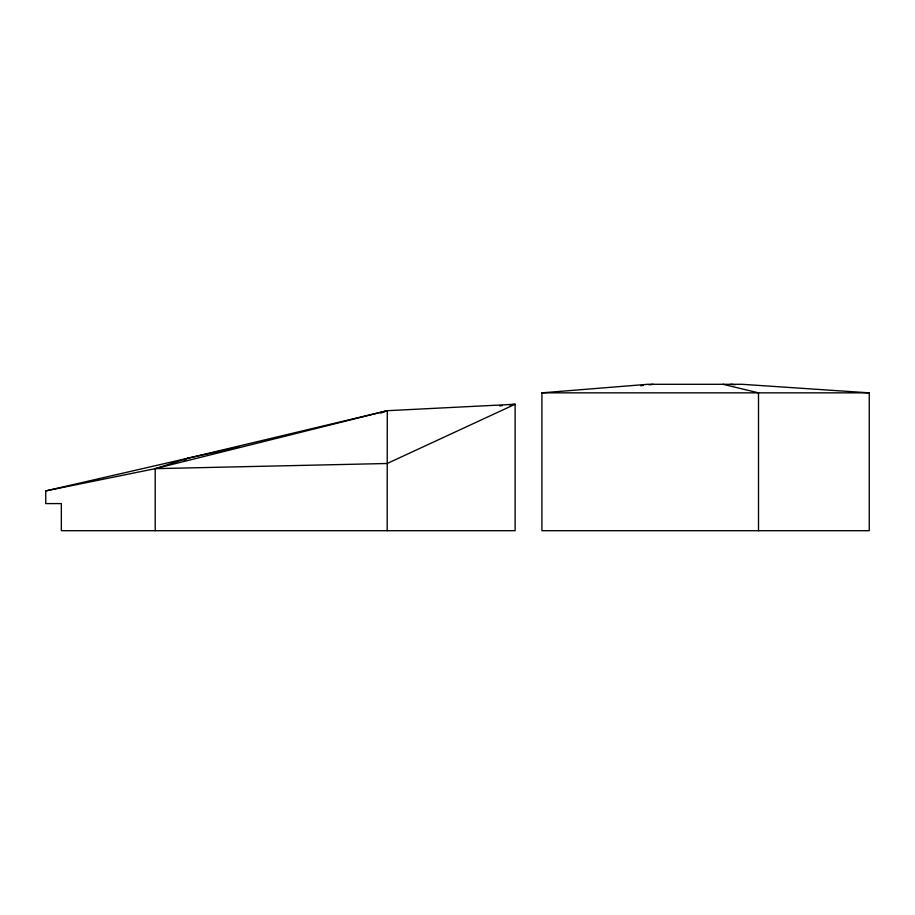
<?xml version="1.0" encoding="UTF-8"?>
<svg xmlns="http://www.w3.org/2000/svg" width="915" height="915" viewBox="0 0 915 915"><rect width="100%" height="100%" fill="white"/><g stroke="black" fill="none" stroke-linecap="round" stroke-linejoin="round"><path stroke-width="1.37" d="M380.731 413.077L387.274 410.698L187.689 458.255L45.75 490.909L45.75 503.593L61.339 503.593L61.339 530.7L515.111 530.7L515.111 404.258L387.274 410.698L387.182 530.7M184.178 460.531L187.689 458.255L239.021 446.989M45.75 490.909L155.218 468.663L187.689 458.255M155.218 530.7L155.218 468.663L387.274 410.698M640.626 385.73L643.428 385.409M649.032 384.78L653.23 384.3M499.567 405.871L502.392 405.574M509.461 404.842L515.111 404.258L387.182 463.493L155.218 468.663M541.92 392.844L647.729 384.3L742.076 384.3L869.25 392.844L869.25 530.7L541.92 530.7L541.92 392.844L869.25 392.844M730.719 384.3L734.985 384.735M722.999 384.3L758.501 392.844L758.501 530.7"/></g></svg>
